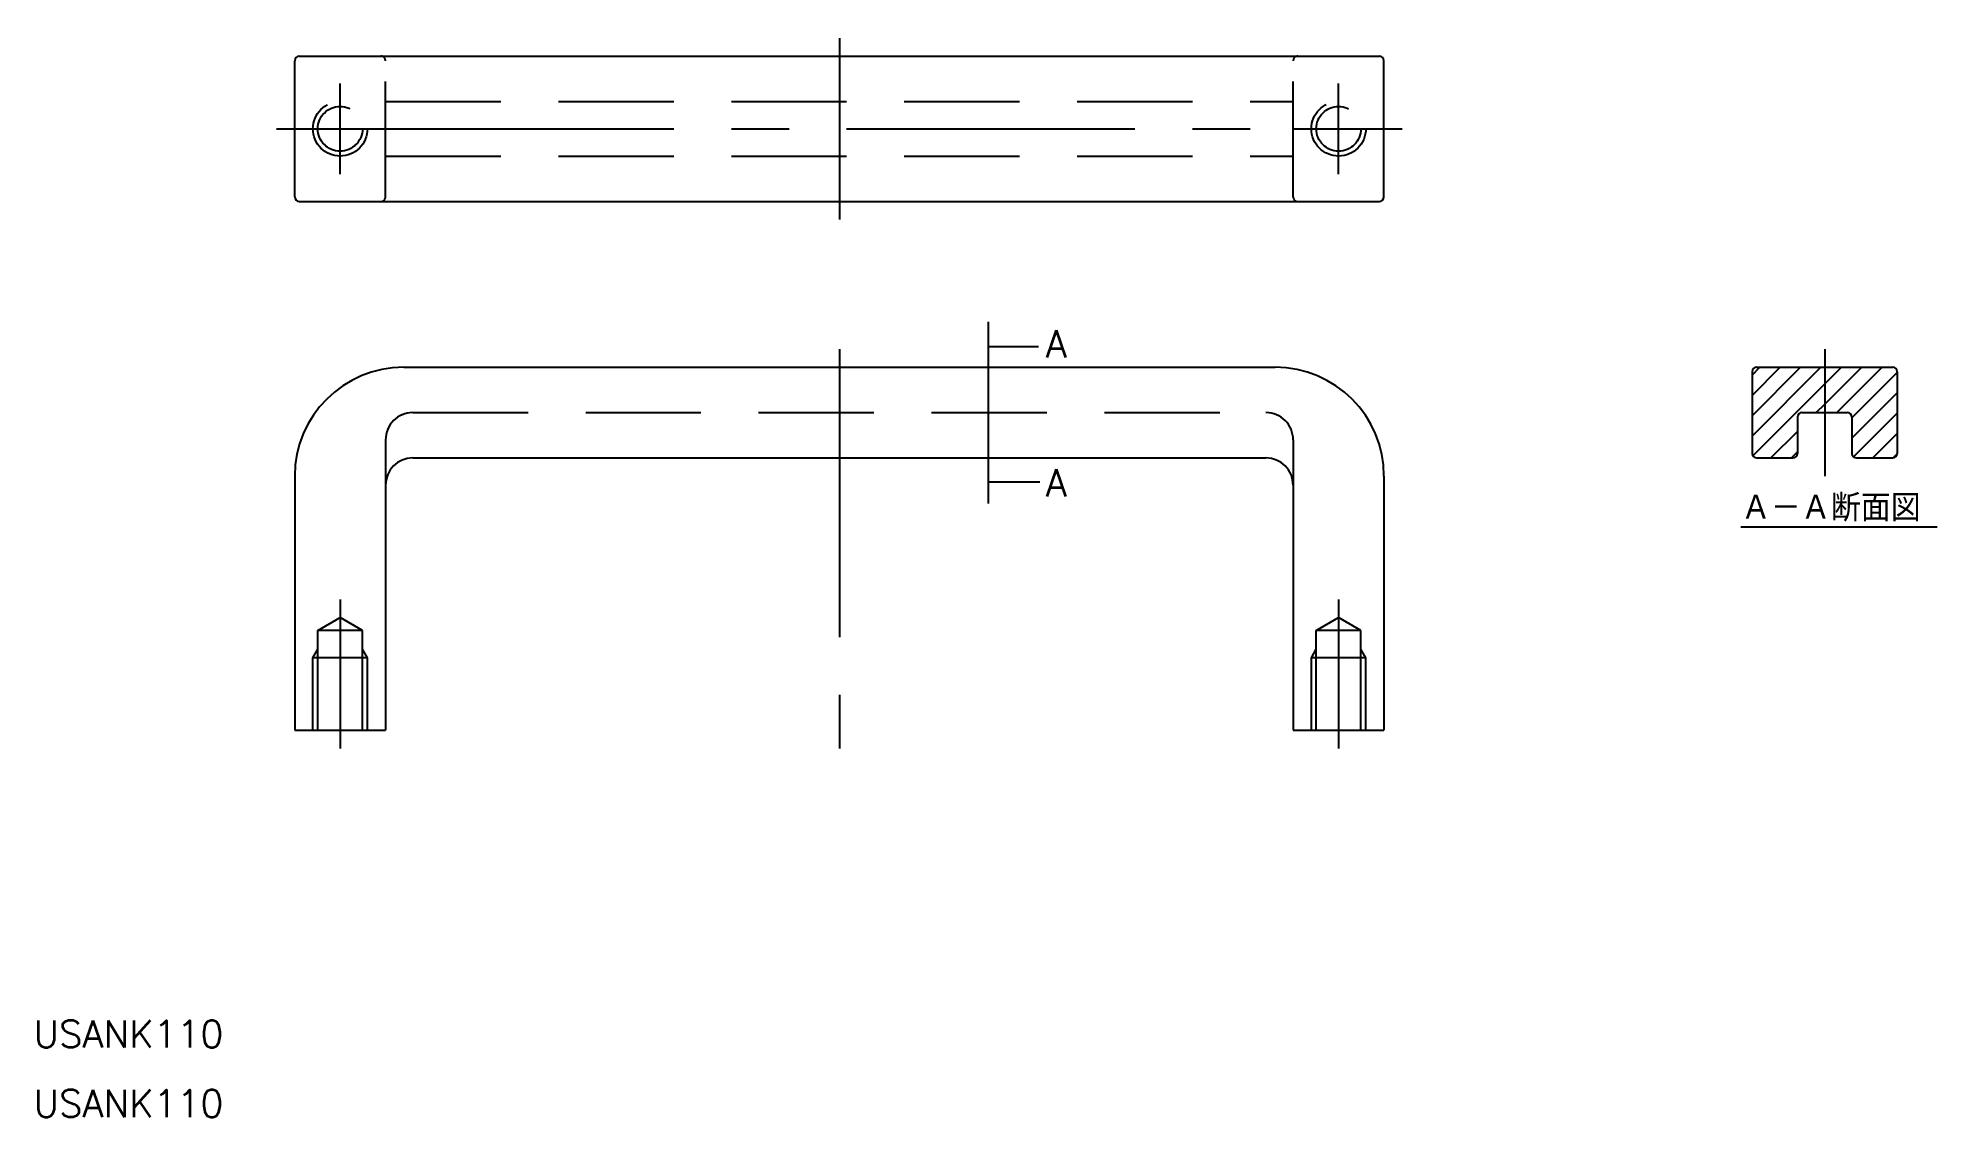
# Model space of a CAD drawing. Extents: x -88 to 121, y -43 to 76.
import ezdxf

# ---------------------------------------------------------------- set-up
doc = ezdxf.new("R2010")
doc.units = 0
doc.linetypes.add('CENTER', pattern=[50.8, 31.75, -6.35, 6.35, -6.35])
doc.linetypes.add('DASHED', pattern=[19.05, 12.7, -6.35])
doc.layers.get('0').update_dxf_attribs({"linetype": 'CONTINUOUS'})
doc.layers.add('CENTER', color=1, linetype='CENTER')
doc.styles.get("Standard").update_dxf_attribs({"font": 'txt.shx', "height": 3, "bigfont": 'bigfont.shx'})

msp = doc.modelspace()

# ---------------------------------------------------------------- linework, layer by layer
at = {"color": 7, "linetype": 'CONTINUOUS'}
for p, q in [((-60, 58.76), (-60, 73.76)), ((-59.5, 74.26), (59.5, 74.26)), ((60, 58.76), (60, 73.76)), ((-59.5, 58.26), (59.5, 58.26)), ((-48, 40), (48, 40)), ((101.05, 40), (116.05, 40)), ((100.55, 39.5), (100.55, 30.5)), ((116.55, 39.5), (116.55, 30.5)), ((105.55, 34.5), (105.55, 30.5)), ((106.05, 35), (111.05, 35)), ((111.55, 34.5), (111.55, 30.5)), ((-47, 30), (47, 30)), ((101.05, 30), (105.05, 30)), ((112.05, 30), (116.05, 30)), ((-60, 28), (-60, 0)), ((60, 28), (60, 0)), ((-50, 27), (-50, 0)), ((50, 27), (50, 0)), ((-60, 0), (-50, 0)), ((50, 0), (60, 0))]:
    msp.add_line(p, q, dxfattribs=at)
at = {"color": 3, "linetype": 'DASHED'}
for p, q in [((-50, 58.76), (-50, 73.76)), ((50, 58.76), (50, 73.76)), ((-50, 69.26), (50, 69.26)), ((-50, 63.26), (50, 63.26)), ((-47, 35), (47, 35)), ((-50, 32), (-50, 27)), ((50, 32), (50, 27)), ((-57.46, 11), (-55, 12.42)), ((-52.54, 11), (-57.46, 11)), ((-57.46, 0), (-57.46, 11)), ((-52.54, 11), (-55, 12.42)), ((-52.54, 0), (-52.54, 11)), ((52.54, 11), (55, 12.42)), ((57.46, 11), (52.54, 11)), ((52.54, 0), (52.54, 11)), ((57.46, 11), (55, 12.42)), ((57.46, 0), (57.46, 11)), ((-58, 8), (-57.46, 8.94)), ((-52, 8), (-52.54, 8.94)), ((52, 8), (52.54, 8.94)), ((58, 8), (57.46, 8.94)), ((-58, 0), (-58, 8)), ((-52, 8), (-58, 8)), ((-52, 0), (-52, 8)), ((52, 0), (52, 8)), ((58, 8), (52, 8)), ((58, 0), (58, 8))]:
    msp.add_line(p, q, dxfattribs=at)
at = {"color": 3, "linetype": 'CONTINUOUS'}
for p, q in [((100.55, 39.14), (101.41, 40)), ((100.55, 36.89), (103.65, 40)), ((100.55, 34.65), (105.9, 40)), ((100.55, 32.4), (108.14, 40)), ((108.55, 38.16), (110.39, 40)), ((108.55, 35.91), (112.63, 40)), ((109.88, 35), (114.88, 40)), ((100.62, 30.23), (108.55, 38.16)), ((111.55, 34.42), (116.55, 39.42)), ((107.63, 35), (108.55, 35.91)), ((111.55, 32.18), (116.55, 37.18)), ((111.73, 30.11), (116.55, 34.93)), ((102.63, 30), (105.55, 32.91)), ((113.86, 30), (116.55, 32.69)), ((104.88, 30), (105.55, 30.67)), ((116.11, 30), (116.54, 30.44))]:
    msp.add_line(p, q, dxfattribs=at)
at = {"color": 137, "linetype": 'CONTINUOUS'}
msp.add_line((99.33, 22.41), (120.93, 22.41), dxfattribs=at)
at = {"color": 7}
for points in [[(16.41, 42.29, 0), (21.92, 42.29, 0)], [(16.41, 27.37, 0), (22.1, 27.37, 0)]]:
    msp.add_polyline3d(points, dxfattribs=at)
at = {"color": 3, "linetype": 'DASHED'}
for centre, radius in [((-55, 66.26), 3), ((55, 66.26), 3), ((-55, 66.26), 2.46), ((55, 66.26), 2.46)]:
    msp.add_circle(centre, radius, dxfattribs=at)
at = {"color": 7, "linetype": 'CONTINUOUS'}
for centre, radius, start, end in [((-59.5, 73.76), 0.5, 90, 180), ((59.5, 73.76), 0.5, 0, 90), ((-59.5, 58.76), 0.5, 180, 270), ((59.5, 58.76), 0.5, 270, 0), ((-48, 28), 12, 90, 180), ((48, 28), 12, 0, 90), ((101.05, 39.5), 0.5, 90, 180), ((116.05, 39.5), 0.5, 0, 90), ((106.05, 34.5), 0.5, 90, 180), ((111.05, 34.5), 0.5, 0, 90), ((-47, 27), 3, 90, 180), ((47, 27), 3, 0, 90), ((101.05, 30.5), 0.5, 180, 270), ((105.05, 30.5), 0.5, 270, 0), ((112.05, 30.5), 0.5, 180, 270), ((116.05, 30.5), 0.5, 270, 0)]:
    msp.add_arc(centre, radius, start, end, dxfattribs=at)
at = {"color": 3, "linetype": 'DASHED'}
for centre, radius, start, end in [((-50.5, 73.76), 0.5, 0, 90), ((50.5, 73.76), 0.5, 90, 180), ((-50.5, 58.76), 0.5, 270, 360), ((50.5, 58.76), 0.5, 180, 270), ((-47, 32), 3, 90, 180), ((47, 32), 3, 0, 90)]:
    msp.add_arc(centre, radius, start, end, dxfattribs=at)
at = {"layer": 'CENTER', "color": 1, "linetype": 'CENTER'}
for p, q in [((0, 76.26), (0, 56.26)), ((-55, 61.26), (-55, 71.26)), ((55, 61.26), (55, 71.26)), ((-62, 66.26), (-50, 66.26)), ((-50, 66.26), (50, 66.26)), ((50, 66.26), (62, 66.26)), ((16.41, 45), (16.41, 25)), ((0, 42), (0, -2)), ((108.55, 42), (108.55, 28)), ((-55, 14.42), (-55, -2)), ((55, 14.42), (55, -2))]:
    msp.add_line(p, q, dxfattribs=at)

# ---------------------------------------------------------------- texts
at = {"color": 137, "linetype": 'CONTINUOUS'}
for s, p in [('A', (22.73, 41.07)), ('A', (22.72, 25.75)), ('Ａ－Ａ断面図', (99.33, 23.01))]:
    msp.add_text(s, height=3, dxfattribs=at).set_placement(p)
at = {"color": 7, "linetype": 'CONTINUOUS'}
for p in [(-88.8, -34.95), (-88.8, -42.6)]:
    msp.add_text('USANK110', height=3, dxfattribs=at).set_placement(p)

doc.saveas('drawing.dxf')
